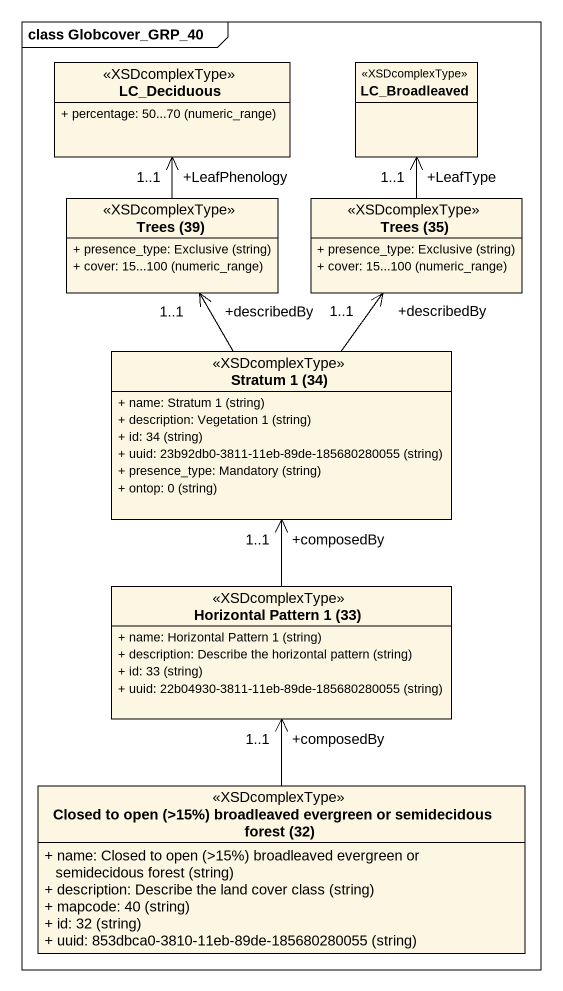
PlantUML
@startuml
mainframe class Globcover_GRP_40
hide circle
hide empty members
skinparam classAttributeIconSize 0
class LC_Deciduous <<XSDcomplexType>> {
  {field} + percentage: 50...70 (numeric_range)
}
class LC_Broadleaved <<XSDcomplexType>>
class "Trees (39)" as Trees_39 <<XSDcomplexType>> {
  {field} + presence_type: Exclusive (string)
  {field} + cover: 15...100 (numeric_range)
}
class "Trees (35)" as Trees_35 <<XSDcomplexType>> {
  {field} + presence_type: Exclusive (string)
  {field} + cover: 15...100 (numeric_range)
}
class "Stratum 1 (34)" as Stratum_1_34 <<XSDcomplexType>> {
  {field} + name: Stratum 1 (string)
  {field} + description: Vegetation 1 (string)
  {field} + id: 34 (string)
  {field} + uuid: 23b92db0-3811-11eb-89de-185680280055 (string)
  {field} + presence_type: Mandatory (string)
  {field} + ontop: 0 (string)
}
class "Horizontal Pattern 1 (33)" as Horizontal_Pattern_1_33 <<XSDcomplexType>> {
  {field} + name: Horizontal Pattern 1 (string)
  {field} + description: Describe the horizontal pattern (string)
  {field} + id: 33 (string)
  {field} + uuid: 22b04930-3811-11eb-89de-185680280055 (string)
}
class "Closed to open (>15%) broadleaved evergreen or semidecidous forest (32)" as Closed_to_open_15 <<XSDcomplexType>> {
  {field} + name: Closed to open (>15%) broadleaved evergreen or semidecidous forest (string)
  {field} + description: Describe the land cover class (string)
  {field} + mapcode: 40 (string)
  {field} + id: 32 (string)
  {field} + uuid: 853dbca0-3810-11eb-89de-185680280055 (string)
}
Trees_39 -up-> "+LeafPhenology\n1..1" LC_Deciduous
Trees_35 -up-> "+LeafType\n1..1" LC_Broadleaved
Stratum_1_34 -up-> "+describedBy\n1..1" Trees_39
Stratum_1_34 -up-> "+describedBy\n1..1" Trees_35
Horizontal_Pattern_1_33 -up-> "+composedBy\n1..1" Stratum_1_34
Closed_to_open_15 -up-> "+composedBy\n1..1" Horizontal_Pattern_1_33
@enduml
